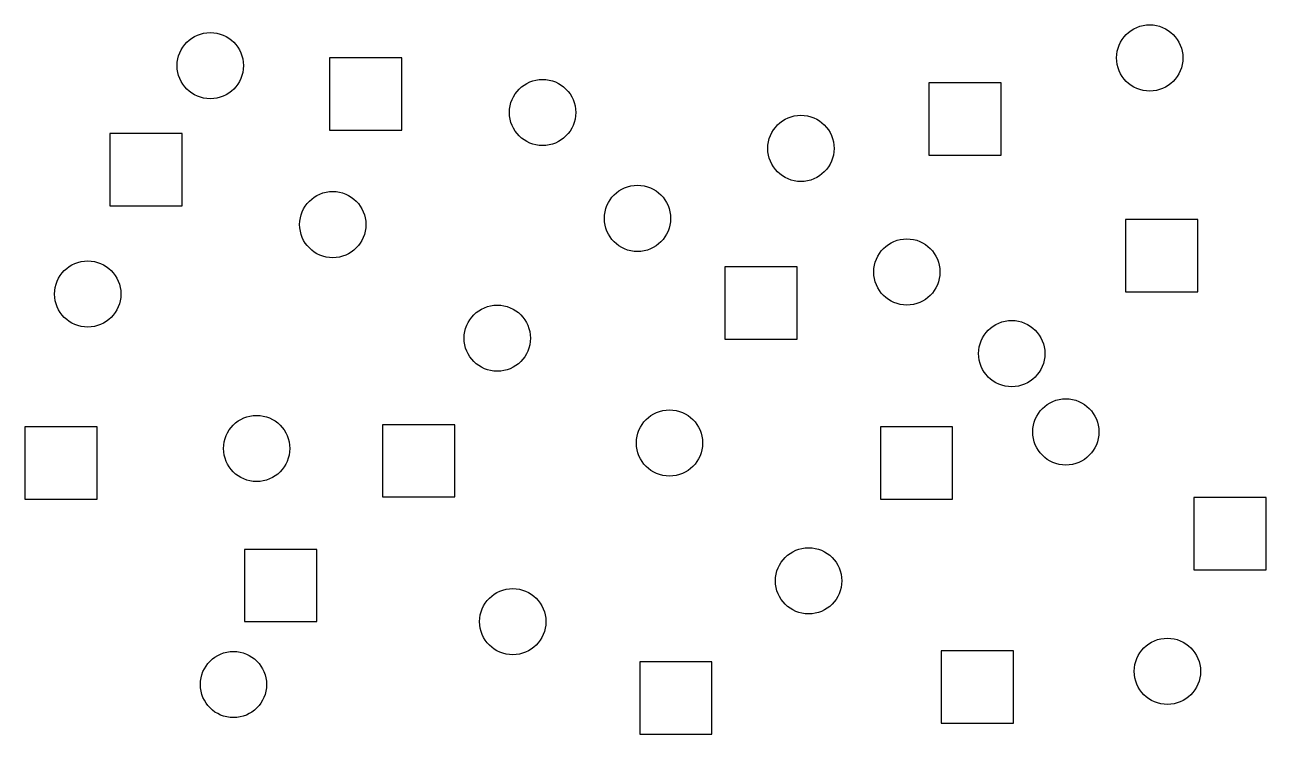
# Model space of a CAD drawing. Header units: millimetres. Extents: x -5660 to 91779, y -8180 to 47501.
import ezdxf

# ---------------------------------------------------------------- set-up
doc = ezdxf.new("R2010")
doc.units = ezdxf.units.MM
for name, color, linetype in [('BlueCircles', 7, 'Continuous'), ('BlueSquares', 7, 'Continuous'), ('GreenCircles', 7, 'Continuous'), ('GreenSquares', 7, 'Continuous'), ('RedCircles', 7, 'Continuous'), ('RedSquares', 7, 'Continuous')]:
    doc.layers.add(name, color=color, linetype=linetype)

msp = doc.modelspace()

# ---------------------------------------------------------------- linework, layer by layer
at = {"layer": 'BlueCircles', "color": 152, "true_color": 0x2776bb}
for centre in [(82639, 44901), (42432, 32306), (-721, 26370), (71807, 21694), (55863, 3856)]:
    msp.add_circle(centre, 2600, dxfattribs=at)
at = {"layer": 'BlueSquares', "color": 152, "true_color": 0x2776bb}
for points in [[(65308, 37281), (70982, 37281), (70982, 42955), (65308, 42955)], [(1012, 33298), (6686, 33298), (6686, 38971), (1012, 38971)], [(22415, 10437), (28089, 10437), (28089, 16111), (22415, 16111)], [(61496, 10264), (67170, 10264), (67170, 15938), (61496, 15938)]]:
    msp.add_lwpolyline(points, close=True, dxfattribs=at)
at = {"layer": 'GreenCircles', "color": 116, "true_color": 0x136734}
for centre in [(34980, 40618), (31425, 22903), (76053, 15546), (32640, 652), (10717, -4284)]:
    msp.add_circle(centre, 2600, dxfattribs=at)
at = {"layer": 'GreenSquares', "color": 116, "true_color": 0x136734}
for points in [[(18256, 39233), (23930, 39233), (23930, 44907), (18256, 44907)], [(80742, 26543), (86416, 26543), (86416, 32217), (80742, 32217)], [(11584, 652), (17258, 652), (17258, 6326), (11584, 6326)], [(66262, -7314), (71936, -7314), (71936, -1641), (66262, -1641)]]:
    msp.add_lwpolyline(points, close=True, dxfattribs=at)
at = {"layer": 'RedCircles', "color": 242, "true_color": 0xcd2027}
for centre in [(8897, 44295), (55257, 37800), (18513, 31822), (63575, 28102), (12537, 14247), (44943, 14676), (84025, -3245)]:
    msp.add_circle(centre, 2600, dxfattribs=at)
at = {"layer": 'RedSquares', "color": 242, "true_color": 0xcd2027}
for points in [[(49278, 22820), (54952, 22820), (54952, 28494), (49278, 28494)], [(-5660, 10264), (14, 10264), (14, 15938), (-5660, 15938)], [(86105, 4722), (91779, 4722), (91779, 10396), (86105, 10396)], [(42605, -8180), (48279, -8180), (48279, -2506), (42605, -2506)]]:
    msp.add_lwpolyline(points, close=True, dxfattribs=at)

doc.saveas('drawing.dxf')
